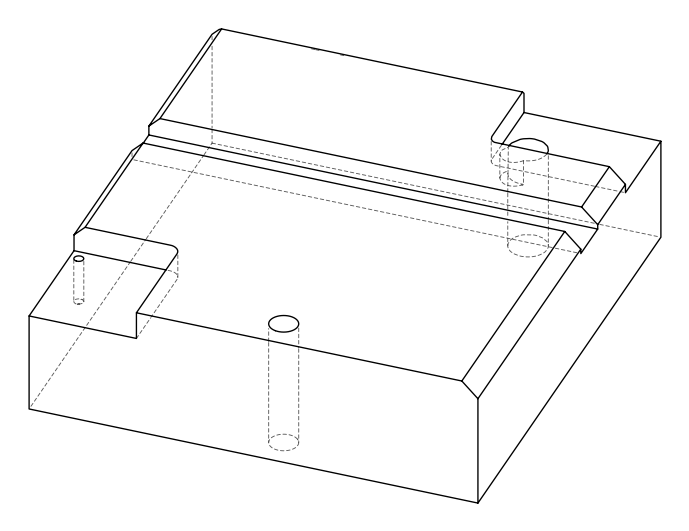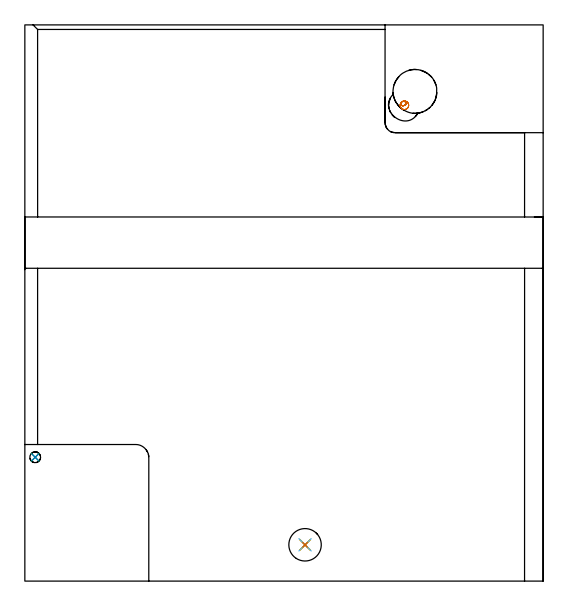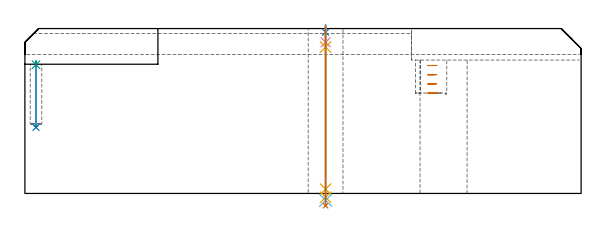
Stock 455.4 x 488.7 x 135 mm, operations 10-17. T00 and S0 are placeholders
(PLAN: 17 operations, 10 tool changes, 90 min)
(1 AREA_MILL | FG_CHAMFER_SURFACE | UGT0205_001 | 13.51 min | 37506 mm3)
(2 AREA_MILL_1 | FG_CHAMFER_SURFACE_1 | UGT0205_001 | 5.23 min | 10505 mm3)
(3 AREA_MILL_2 | FG_CHAMFER_SURFACE_2 | UGT0205_001 | 5.08 min | 2515 mm3)
(4 AREA_MILL_3 | FG_CHAMFER_SURFACE_3 | UGT0205_001 | 3.87 min | 11813 mm3)
(5 AREA_MILL_4 | FG_CHAMFER_SURFACE_4 | UGT0205_001 | 5.65 min | 10932 mm3)
(6 MILL_CORNER_NOTCH_RECTANGULAR | CORNER_NOTCH_RECTANGULAR | UGT0201_008 | Follow Part, ap 4, ae 75% | 22.27 min | 380387 mm3)
(7 MILL_CORNER_NOTCH_RECTANGULAR_1 | CORNER_NOTCH_RECTANGULAR_1 | UGT0201_008 | Follow Part, ap 4, ae 75% | 18.98 min | 337976 mm3)
(8 MILL_RECTANGULAR_SLOT | SLOT_RECTANGULAR | UGT0201_019 | Follow Part, ap 10, ae 75% | 6.55 min | 433774 mm3)
(9 MILL_THROUGH_HOLE_FROM_SOLID_MATERIAL | STEP1HOLE | UGT0201_018 | Circular | 6.11 min | 127116 mm3)
(10 MILL_BLIND_HOLE_FROM_SOLID_MATERIAL | STEP1POCKET | UGT0201_136 | Spiral | 0.61 min | 6413 mm3)
(11 SPOT_DRILL | STEP1HOLE_1 | NXT0321_9005460120000 | 0.05 min | 179 mm3)
(12 SPOT_DRILL_1 | STEP1POCKET_1 | NXT0321_9005460120000 | 0.03 min | 3 mm3)
(13 DRILL_BLIND_HOLE_INTO_CENTER | STEP1HOLE_1 | NXT0301_046 | 0.05 min | 410 mm3)
(14 GUN_DRILL_THROUGH_HOLE | STEP1HOLE_1 | UGT0307_003 | 0.62 min | 4749 mm3)
(15 SPADE_DRILL_TO_ENLARGE_THROUGH_HOLE | STEP1HOLE_1 | UGT0306_009 | 0.57 min | 30963 mm3)
(16 DRILL_TO_ENLARGE_THROUGH_HOLE | STEP1HOLE_1 | UGT0301_392 | 0.59 min | 49755 mm3)
(17 DRILL_BLIND_HOLE_INTO_CENTER_1 | STEP1POCKET_1 | UGT0301_490 | 0.22 min | 3462 mm3)
(TOOL UGT0205_001 | Chamfer Mill 20 x 3 x 45 deg. | D20 FL50 Z2)
(TOOL UGT0201_008 | End Mill 16 mm | D16 FL32 Z4)
(TOOL UGT0201_019 | End mill 40 mm | D40 FL63 Z6)
(TOOL UGT0201_018 | End mill 30 mm | D30 FL50 Z4)
(TOOL UGT0201_136 | Carbide End Mill 20.0 | D20 FL30 Z4)
(TOOL NXT0321_9005460120000 | NC Spot Drill, 142deg, 12mm, Carbide, Uncoated | D12 PA142 FL30 Z2)
(TOOL NXT0301_046 | Carbide Drill 7.5mm [860.1-0750-038A1-MM 2214] | D7.5 PA140 FL53 Z2)
(TOOL UGT0307_003 | Gun Drill 7 mm | D7 PA130 FL24 Z1)
(TOOL UGT0306_009 | Spade Drill 18.5mm | D18.5 PA132 FL10 Z2)
(TOOL UGT0301_392 | Twist Drill 28.5 mm | D28.5 PA118 FL165 Z2)
(TOOL UGT0301_490 | Carbide Drill 9.5 mm | D9.5 PA118 FL81 Z2)
(OP 10 MILL_BLIND_HOLE_FROM_SOLID_MATERIAL)
G17 G21 G94 G90
T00 M6
G54
G17 G0 G90 X333.5 Y418.1 S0 M3
G43 Z145. H0
Z104.7
G94 G3 X334.598 Y420.752 R1.553 F250.
X330.848 Y420.752 R2.652
X330.848 Y415.448 R3.75
X330.848 Y420.752 R-3.75
X330.848 Y418.1 R1.875
X333.5 Y418.1 R1.875
G0 Z97.2
G3 X334.598 Y420.752 R1.553
X330.848 Y420.752 R2.652
X330.848 Y415.448 R3.75
X330.848 Y420.752 R-3.75
X330.848 Y418.1 R1.875
X333.5 Y418.1 R1.875
G0 Z89.7
G3 X334.598 Y420.752 R1.553
X330.848 Y420.752 R2.652
X330.848 Y415.448 R3.75
X330.848 Y420.752 R-3.75
X330.848 Y418.1 R1.875
X333.5 Y418.1 R1.875
G0 Z82.2
G3 X334.598 Y420.752 R1.553
X330.848 Y420.752 R2.652
X330.848 Y415.448 R3.75
X330.848 Y420.752 R-3.75
X330.848 Y418.1 R1.875
X333.5 Y418.1 R1.875
G0 Z145.
M5
M2
(OP 11 SPOT_DRILL)
G17 G21 G94 G90
T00 M6
G54
G17 G0 G90 X246.2 Y31.9 S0 M3
G43 Z145. H0
G94 G81 G98 Z132. F250. R138.
G80
M5
M2
(OP 12 SPOT_DRILL_1)
G17 G21 G94 G90
T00 M6
G54
G17 G0 G90 X9.1 Y108.8 S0 M3
G43 Z145. H0
G94 G81 G98 Z105.391 F250. R108.8
G80
M5
M2
(OP 13 DRILL_BLIND_HOLE_INTO_CENTER)
G17 G21 G94 G90
T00 M6
G54
G17 G0 G90 X246.2 Y31.9 S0 M3
G43 Z145. H1
G94 G81 G98 Z123.75 F250. R137.
G80
M5
M2
(OP 14 GUN_DRILL_THROUGH_HOLE)
G17 G21 G94 G90
T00 M6
G54
G17 G0 G90 X246.2 Y31.9 M8
G43 Z145. H0
Z131.864
S716 M3
G94 G1 Z119.892 F125. M26
G4 X.084
Z3.5 F250.
G4 X.084
Z-3.132 F125.
G4 X.084
M5
M9
G0 Z131.864
Z145.
M2
(OP 15 SPADE_DRILL_TO_ENLARGE_THROUGH_HOLE)
G17 G21 G94 G90
T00 M6
G54
G17 G0 G90 X246.2 Y31.9 S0 M3
G43 Z145. H0
G94 G73 G98 Z-5.618 F250. Q17.577 R137.
G80
M5
M2
(OP 16 DRILL_TO_ENLARGE_THROUGH_HOLE)
G17 G21 G94 G90
T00 M6
G54
G17 G0 G90 X246.2 Y31.9 S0 M3
G43 Z145. H0
G94 G73 G98 Z-10.062 F250. Q24.177 R137.
G80
M5
M2
(OP 17 DRILL_BLIND_HOLE_INTO_CENTER_1)
G17 G21 G94 G90
T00 M6
G54
G17 G0 G90 X9.1 Y108.8 S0 M3
G43 Z145. H0
G94 G81 G98 Z54.1 F250. R107.8
G80
M5
M2
